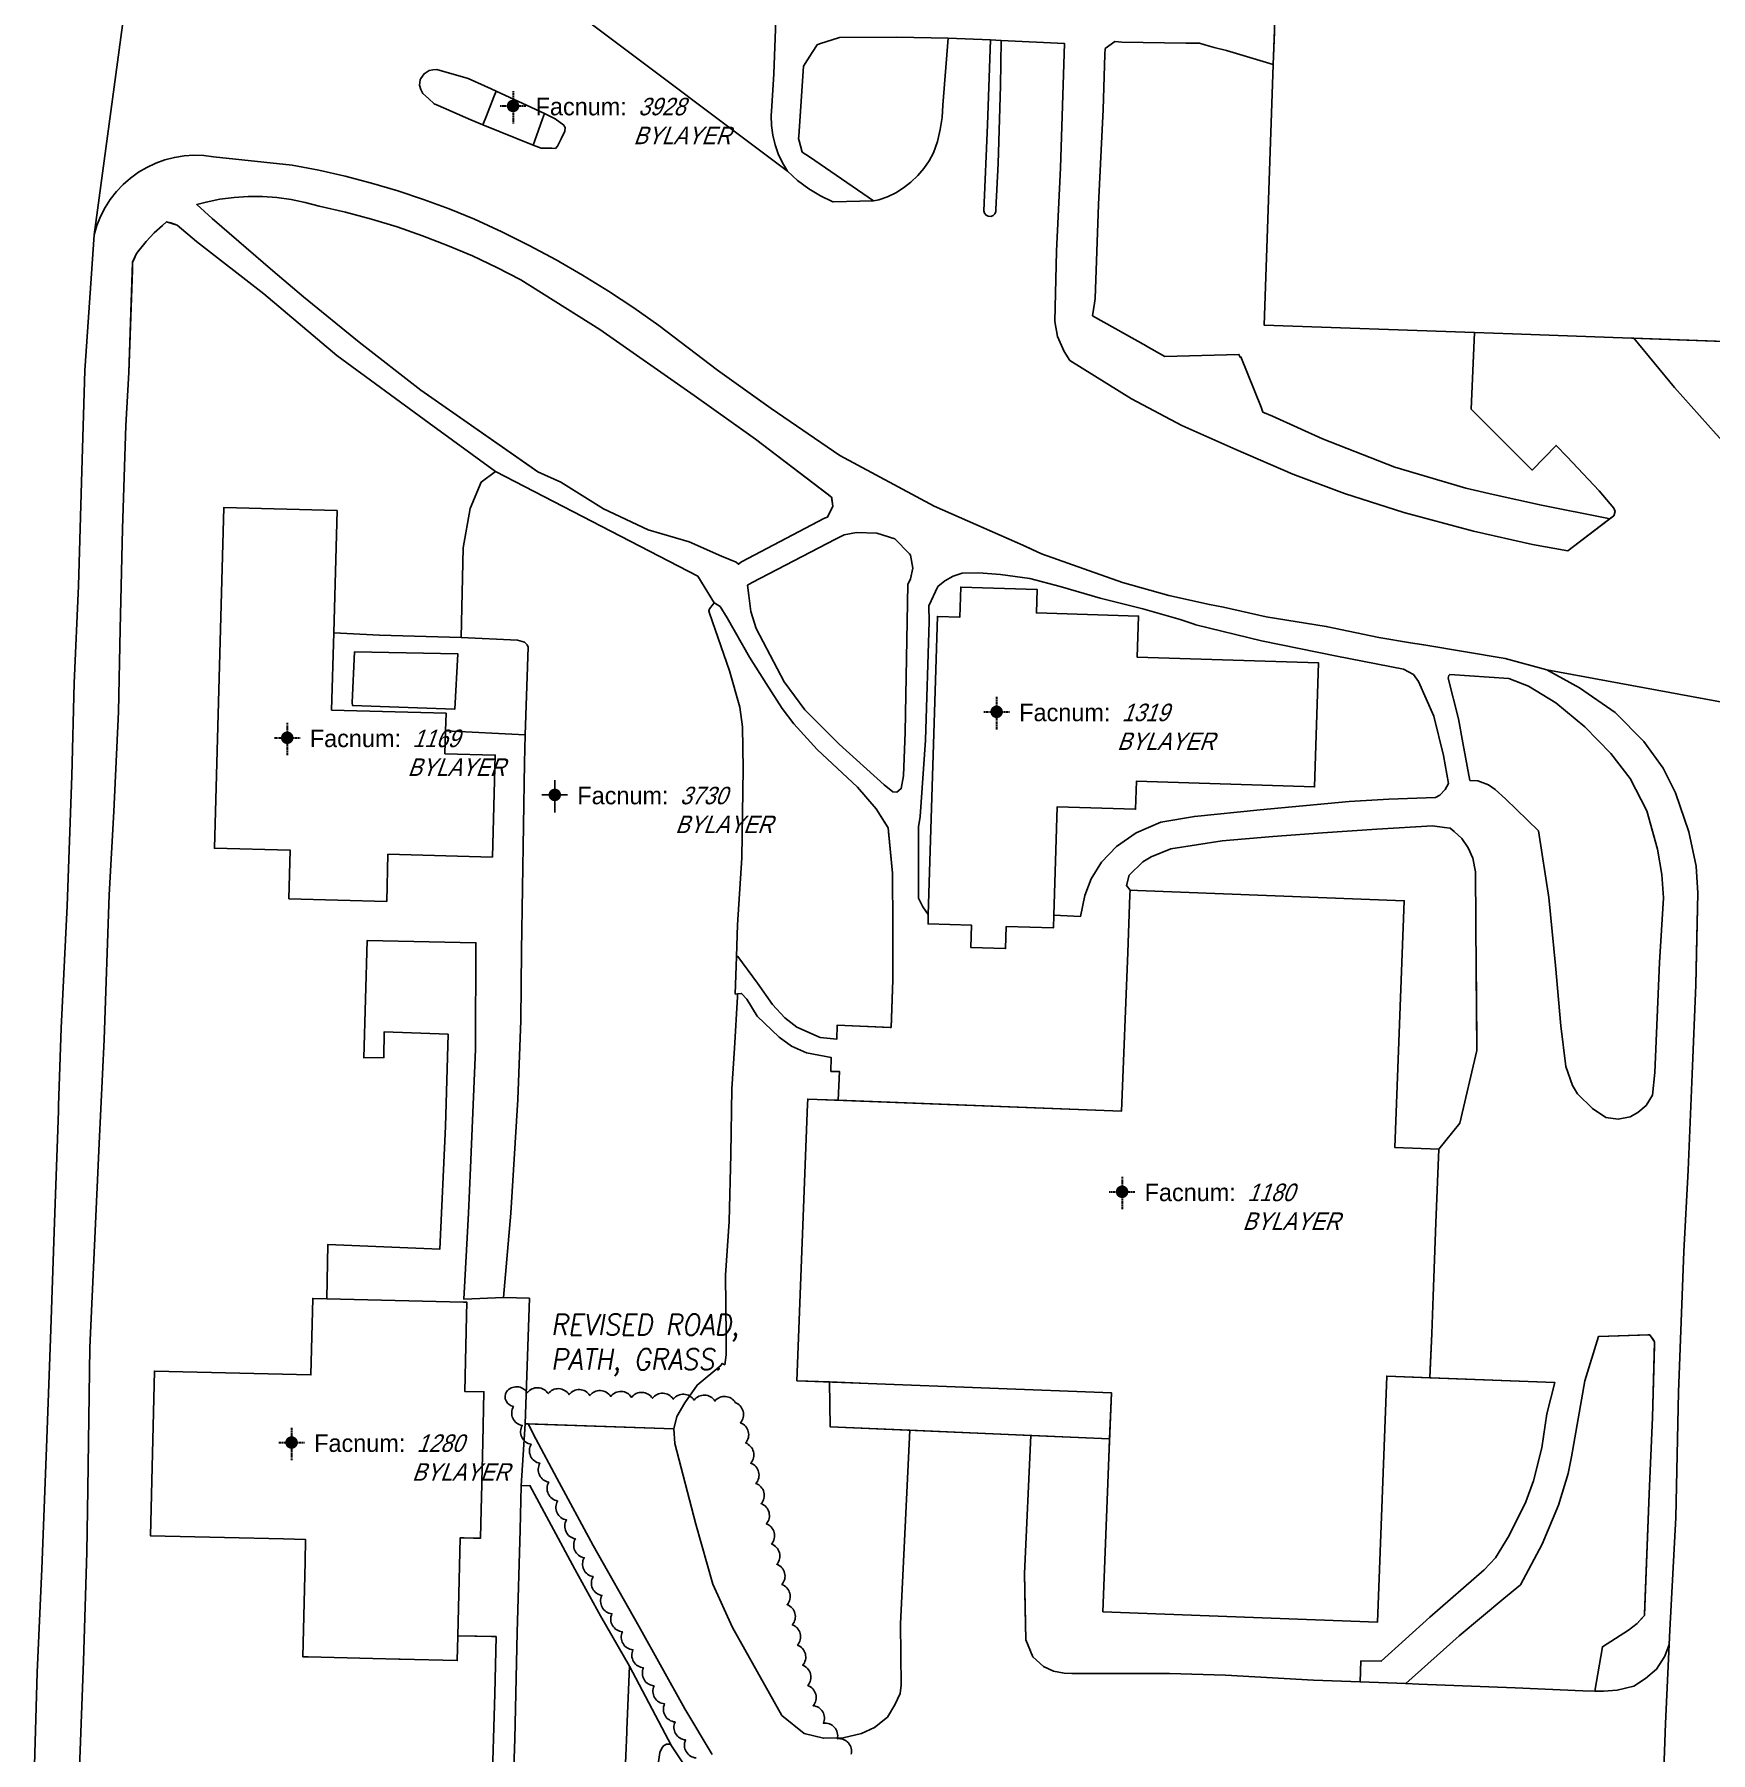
# Model space of a CAD drawing. Header units: inches. Extents: x 1273557 to 1282364, y 239587 to 246310.
# Drawn here: x 1276002.9 to 1276404.6, y 242140.9 to 242552.6 of the extents above; entities that cross this region are included whole.
import ezdxf
from ezdxf.enums import TextEntityAlignment as Align

# ---------------------------------------------------------------- set-up
doc = ezdxf.new("R2010")
doc.units = ezdxf.units.IN
doc.header["$MEASUREMENT"] = 0
doc.linetypes.add('DASHED2', pattern=[0.375, 0.25, -0.125])
doc.layers.add('BLDG-DATA', color=159, linetype='DASHED2', lineweight=30)
for name, color, linetype in [('BLDG-UW', 231, 'Continuous'), ('GRASS', 3, 'Continuous'), ('PATH', 253, 'Continuous'), ('PATH-ISLAND', 252, 'Continuous'), ('PRKG-DATA', 255, 'Continuous'), ('PRKG-UW', 6, 'Continuous'), ('REV-2013', 1, 'Continuous'), ('STREET-NONUW', 4, 'Continuous'), ('STREET-UW', 50, 'Continuous'), ('STREET-UW-ISLAND', 20, 'Continuous')]:
    doc.layers.add(name, color=color, linetype=linetype)
doc.styles.add('Revisions', font='simplex.shx', dxfattribs={"width": 0.9, "oblique": 10, "height": 25})
doc.styles.add('SS_LITE', font='FRABK.TTF', dxfattribs={"height": 16})

# ---------------------------------------------------------------- blocks, each defined once
blk = doc.blocks.new('*U1')
for p, q in [((-3.08, 0), (3.08, 0)), ((0, 3.55), (0, -4.2))]:
    blk.add_line(p, q)
at = {"const_width": 1.5}
blk.add_lwpolyline([(-0.75, 0, 1), (0.75, 0, 1)], format="xyb", close=True, dxfattribs=at)
at = {"layer": 'BLDG-DATA', "color": 1, "style": 'SS_LITE'}
blk.add_text('Facnum:', height=4.2, dxfattribs=at).set_placement((27.26, -2.25), align=Align.RIGHT)
at = {"layer": 'BLDG-DATA', "color": 7, "style": 'SS_LITE', "oblique": 20, "width": 0.9, "flags": 8}
for tag, p in [('FACNUM', (29.98, -2.25)), ('OBJECT', (28.84, -9.16))]:
    blk.add_attdef(tag, p, '', height=4.2, dxfattribs=at)
blk = doc.blocks.new('*U8')
for p, q in [((-3.08, 0), (3.08, 0)), ((0, 3.55), (0, -4.2))]:
    blk.add_line(p, q)
at = {"const_width": 1.5}
blk.add_lwpolyline([(-0.75, 0, 1), (0.75, 0, 1)], format="xyb", close=True, dxfattribs=at)
at = {"layer": 'PRKG-DATA', "color": 1, "style": 'SS_LITE'}
blk.add_text('Facnum:', height=4.2, dxfattribs=at).set_placement((27.26, -2.25), align=Align.RIGHT)
at = {"layer": 'PRKG-DATA', "color": 7, "style": 'SS_LITE', "oblique": 20, "width": 0.9, "flags": 8}
for tag, p in [('FACNUM', (29.98, -2.25)), ('OBJECT', (28.84, -9.16))]:
    blk.add_attdef(tag, p, '', height=4.2, dxfattribs=at)

msp = doc.modelspace()

# ---------------------------------------------------------------- linework, layer by layer
at = {"layer": 'BLDG-UW'}
msp.add_lwpolyline([(1276448.49, 242763.73), (1276366.71, 242766.64), (1276337.54, 242767.68), (1276317.47, 242768.4), (1276316.41, 242738.38), (1276276.76, 242739.8), (1276275.41, 242702.04), (1276272.55, 242621.65), (1276272.48, 242619.76), (1276302.38, 242618.7), (1276300.06, 242553.65), (1276299.77, 242545.39), (1276299.76, 242545.33), (1276297.54, 242482.94), (1276347.98, 242481.15), (1276357.1, 242480.83), (1276385.61, 242479.81), (1276458.53, 242477.21)], dxfattribs=at)
for points in [[(1276110.31, 242530.92), (1276111.17, 242533.1), (1276112.97, 242537.67), (1276113.5, 242539.01), (1276125.14, 242533.66), (1276124.66, 242532.33), (1276123.21, 242528.31), (1276122.4, 242526.07)], [(1276074.07, 242390.69), (1276074.58, 242409.19), (1276075.38, 242438.49), (1276048.23, 242439.23), (1276046.01, 242357.58), (1276064.17, 242357.09), (1276063.85, 242345.48), (1276087.29, 242344.85), (1276087.6, 242356.16), (1276112.63, 242355.48), (1276113.3, 242379.9), (1276101.26, 242380.22), (1276101.41, 242385.7), (1276101.53, 242389.95)], [(1276217.09, 242341.71), (1276217.02, 242339.46), (1276227.44, 242339.14), (1276227.27, 242333.82), (1276235.59, 242333.56), (1276235.75, 242338.85), (1276247.05, 242338.51), (1276247.15, 242341.53), (1276247.95, 242367.5), (1276266.77, 242366.92), (1276266.97, 242373.65), (1276266.97, 242373.65), (1276309.64, 242372.28), (1276310.56, 242402.04), (1276267.17, 242403.37), (1276267.47, 242413.22), (1276243, 242413.97), (1276243.17, 242419.61), (1276224.87, 242420.16), (1276224.64, 242412.95), (1276219.28, 242413.12)], [(1276263.42, 242294.62), (1276190.43, 242297.41), (1276188.2, 242297.5), (1276188.15, 242296.28), (1276185.61, 242230), (1276202.66, 242229.35), (1276260.97, 242227.11), (1276260.37, 242211.59), (1276258.95, 242174.64), (1276324.72, 242172.13), (1276326.97, 242231.1), (1276337.31, 242230.7), (1276337.39, 242232.8), (1276337.72, 242241.28), (1276338.06, 242250.23), (1276338.74, 242267.87), (1276339.41, 242285.48), (1276339.41, 242285.48), (1276328.89, 242285.88), (1276331.15, 242345.02), (1276267.18, 242347.47), (1276265.44, 242347.54), (1276265.39, 242346.4), (1276264.87, 242332.61)], [(1276069.12, 242231.4), (1276031.64, 242232.33), (1276030.67, 242192.86), (1276048.38, 242192.43), (1276062.57, 242192.08), (1276067.86, 242191.95), (1276067.73, 242186.62), (1276067.17, 242163.86), (1276068.5, 242163.83), (1276090.17, 242163.29), (1276090.48, 242163.29), (1276104.18, 242162.95), (1276104.32, 242168.83), (1276104.91, 242192.39), (1276105.82, 242192.37), (1276108.12, 242192.31), (1276109.74, 242192.27), (1276109.91, 242199.18), (1276110.05, 242205.15), (1276110.07, 242205.74), (1276110.3, 242215.18), (1276110.59, 242227.34), (1276106.01, 242227.45), (1276106.45, 242245.54), (1276106.53, 242248.81), (1276105.72, 242248.83), (1276072.98, 242249.63), (1276069.57, 242249.71)]]:
    msp.add_lwpolyline(points, close=True, dxfattribs=at)
at = {"layer": 'GRASS'}
for points in [[(1276187.19, 242545.02), (1276186.16, 242529.39), (1276186.02, 242528.23), (1276185.95, 242527.63), (1276186.11, 242527.06), (1276186.11, 242527.06), (1276186.43, 242525.93), (1276186.86, 242524.41), (1276188.6, 242523.22), (1276203.94, 242512.7), (1276204.4, 242512.8), (1276205.21, 242512.98), (1276207.29, 242513.64), (1276209.27, 242514.65), (1276211.16, 242515.84), (1276212.92, 242517.22), (1276214.54, 242518.76), (1276216, 242520.46), (1276217.28, 242522.28), (1276218.37, 242524.2), (1276219.27, 242526.95), (1276219.95, 242529.79), (1276220.39, 242532.67), (1276220.59, 242535.6), (1276221.81, 242551.67), (1276209.51, 242551.96), (1276195.77, 242551.83), (1276191.03, 242550.3), (1276190.42, 242550.1), (1276189.22, 242548.22), (1276189.22, 242548.22), (1276188.12, 242546.49), (1276187.19, 242545.02)], [(1276234.51, 242551.16), (1276232, 242551.28), (1276231.29, 242530.93), (1276230.39, 242510.3), (1276230.56, 242509.74), (1276230.94, 242509.29), (1276231.47, 242509.03), (1276232.05, 242509), (1276232.6, 242509.2), (1276233.03, 242509.61), (1276233.26, 242510.14), (1276233.26, 242510.73), (1276233.81, 242521.63), (1276234.36, 242540.29)], [(1276259.13, 242483.65), (1276259.13, 242483.65), (1276256.42, 242485.18), (1276256.91, 242488.23), (1276257.08, 242489.28), (1276257.9, 242511.84), (1276259, 242534.57), (1276259.42, 242547.79), (1276259.47, 242549.21), (1276261.79, 242550.93), (1276262.66, 242550.83), (1276263.47, 242550.74), (1276278.8, 242550.51), (1276278.8, 242550.51), (1276282.08, 242550.46), (1276283.39, 242550.1), (1276285.61, 242549.49), (1276288.54, 242548.75), (1276299.77, 242545.39), (1276299.76, 242545.33), (1276297.54, 242482.94), (1276347.98, 242481.15), (1276347.2, 242462.78), (1276361.8, 242448.21), (1276367.54, 242454.1), (1276370.2, 242451.41), (1276377.86, 242443.25), (1276381.36, 242439.11), (1276381.73, 242438.29), (1276381.36, 242437.24), (1276380.43, 242436.54), (1276379.67, 242436.69), (1276364.04, 242439.78), (1276352.48, 242442.35), (1276345.91, 242443.9), (1276328.86, 242448.93), (1276311.53, 242455.7), (1276299.55, 242461.09), (1276297.27, 242462.11), (1276296.82, 242463.25), (1276296.82, 242463.25), (1276292, 242475.33), (1276291.79, 242475.25), (1276291.54, 242475.9), (1276273.78, 242475.42), (1276269.38, 242477.89), (1276269.26, 242477.96), (1276259.13, 242483.65), (1276259.13, 242483.65), (1276259.13, 242483.65)], [(1276112.97, 242537.67), (1276113.5, 242539.01), (1276112.34, 242539.54), (1276106.8, 242542.06), (1276099.29, 242544.22), (1276098.36, 242544.07), (1276097.43, 242543.91), (1276096.23, 242543.16), (1276095.46, 242542.06), (1276095.29, 242541.68), (1276095.14, 242540.45), (1276095.44, 242539.37), (1276095.98, 242538.43), (1276097.32, 242537.2), (1276098.66, 242535.97), (1276099.61, 242535.54), (1276107.49, 242532.14), (1276110.31, 242530.92), (1276111.17, 242533.1)], [(1276123.21, 242528.31), (1276122.4, 242526.07), (1276124.27, 242525.36), (1276125.06, 242525.34), (1276126.89, 242525.3), (1276127.71, 242525.28), (1276128.2, 242525.78), (1276129.08, 242527.61), (1276129.97, 242529.43), (1276130.06, 242530.27), (1276129.88, 242530.56), (1276129.7, 242530.84), (1276127.66, 242532.34), (1276125.14, 242533.66), (1276124.66, 242532.33)], [(1276193.94, 242441.49), (1276194.21, 242439.56), (1276192.9, 242436.93), (1276192.23, 242436.64), (1276172.32, 242426.25), (1276171.58, 242425.64), (1276171, 242426.13), (1276167.52, 242427.56), (1276159.75, 242430.98), (1276149.92, 242433.85), (1276139.22, 242438.91), (1276129.06, 242445.31), (1276123.49, 242447.81), (1276095.45, 242467.31), (1276080.66, 242478.81), (1276067.31, 242489.7), (1276060.04, 242495.95), (1276045.49, 242508.45), (1276041.75, 242511.8), (1276043.99, 242512.41), (1276047.32, 242513.09), (1276050.71, 242513.54), (1276054.12, 242513.76), (1276057.55, 242513.75), (1276060.98, 242513.5), (1276064.39, 242513.03), (1276067.77, 242512.33), (1276071.1, 242511.41), (1276077.38, 242509.98), (1276083.61, 242508.33), (1276089.77, 242506.46), (1276095.87, 242504.36), (1276101.89, 242502.04), (1276107.83, 242499.5), (1276113.67, 242496.76), (1276119.41, 242493.8), (1276138.37, 242481.92), (1276160.95, 242466.06), (1276175.64, 242455.61), (1276193.07, 242442.32), (1276193.91, 242441.68), (1276193.94, 242441.49)], [(1276453.73, 242461.95), (1276455.32, 242464.04), (1276458.49, 242468.2), (1276458.53, 242477.21), (1276386.17, 242479.79), (1276395.95, 242468), (1276405.9, 242456.79), (1276421.33, 242440.08), (1276421.13, 242439.9), (1276426.45, 242434.25), (1276437.51, 242444.53), (1276444.82, 242452.19), (1276452.14, 242459.86)], [(1276212.2, 242420.82), (1276212.83, 242422.16), (1276213.39, 242424.7), (1276212.83, 242427.82), (1276212.58, 242428.13), (1276209.04, 242431.74), (1276204.77, 242433.1), (1276199.88, 242433.25), (1276196.89, 242432.66), (1276194.82, 242431.68), (1276174.91, 242421.29), (1276173.77, 242420.65), (1276174.04, 242418.13), (1276174.59, 242414.34), (1276175.84, 242410.26), (1276182.58, 242397.47), (1276187.47, 242390.77), (1276195.73, 242382.55), (1276206.5, 242372.76), (1276208.6, 242371.14), (1276209.55, 242371.06), (1276210.62, 242371.87), (1276211.17, 242374.9), (1276211.52, 242385.39)], [(1276338.21, 242389.27), (1276334.58, 242397.51), (1276333.34, 242399.24), (1276330.95, 242400.46), (1276314.95, 242403.62), (1276296.96, 242407.29), (1276281.21, 242411.15), (1276280.59, 242411.33), (1276277.41, 242412.42), (1276268.46, 242414.98), (1276258.31, 242417.48), (1276248.71, 242420.34), (1276241.39, 242422.2), (1276234.42, 242423.2), (1276229.19, 242423.57), (1276225.22, 242423.48), (1276223.02, 242422.8), (1276221.05, 242421.68), (1276219.4, 242420.28), (1276217.19, 242415.64), (1276217.32, 242411.91), (1276216.42, 242383.46), (1276215.1, 242365.18), (1276214.75, 242362.68), (1276214.72, 242345.64), (1276215.76, 242343.51), (1276217.09, 242341.75), (1276219.28, 242413.12), (1276224.64, 242412.95), (1276224.87, 242420.16), (1276243.17, 242419.61), (1276243, 242413.97), (1276267.47, 242413.22), (1276267.17, 242403.37), (1276310.56, 242402.04), (1276309.64, 242372.28), (1276266.97, 242373.65), (1276266.77, 242366.92), (1276247.95, 242367.5), (1276247.15, 242341.55), (1276253.58, 242341.24), (1276254.61, 242346.27), (1276256.1, 242350.27), (1276258.6, 242354.23), (1276262.18, 242358.01), (1276266.87, 242361.26), (1276272.8, 242363.84), (1276280.84, 242365.21), (1276296.6, 242366.82), (1276317.91, 242368.8), (1276327.43, 242369.34), (1276338.66, 242369.74), (1276339.67, 242370.33), (1276340.97, 242371.66), (1276341.75, 242373.11), (1276340.57, 242379.84)], [(1276208.25, 242316.8), (1276208.61, 242326.09), (1276208.55, 242338.84), (1276208.49, 242351.59), (1276207.57, 242361.5), (1276207.48, 242362.47), (1276206.76, 242363.61), (1276204.6, 242367.04), (1276200.12, 242372.22), (1276190.47, 242381.21), (1276184.84, 242387.38), (1276182.03, 242391.05), (1276178.22, 242397.03), (1276174.25, 242403.39), (1276168.91, 242412.82), (1276167.2, 242415.51), (1276165.92, 242416.31), (1276165.75, 242416.42), (1276165.49, 242416.07), (1276164.66, 242414.95), (1276164.46, 242414.49), (1276164.65, 242413.92), (1276169.46, 242400.1), (1276171.88, 242391.38), (1276172.53, 242386.66), (1276172.7, 242376.65), (1276172.37, 242355.27), (1276171.35, 242339.22), (1276171.11, 242331.67), (1276171.47, 242331.66), (1276176.12, 242325.23), (1276179.72, 242320.17), (1276182.7, 242316.98), (1276185.58, 242314.69), (1276191.15, 242312.24), (1276195.16, 242311.81), (1276195.23, 242315.19), (1276207.94, 242314.67), (1276208.17, 242314.66)], [(1276090.19, 242391.42), (1276103.63, 242390.92), (1276104.32, 242404.18), (1276079.61, 242404.68), (1276079.04, 242392.49), (1276079.06, 242391.81)], [(1276393.28, 242345.74), (1276392.86, 242351.33), (1276391.81, 242357.34), (1276389.27, 242366.56), (1276385.27, 242374.26), (1276380.65, 242380.3), (1276374.46, 242386.7), (1276367.49, 242392.42), (1276360.95, 242396.42), (1276356.2, 242398.26), (1276342.09, 242399.25), (1276341.84, 242398.97), (1276341.71, 242398.37), (1276344.11, 242388.59), (1276345.17, 242382.87), (1276346.89, 242373.86), (1276348.79, 242373.72), (1276351.33, 242372.8), (1276352.91, 242371.67), (1276355.39, 242369.43), (1276363.29, 242361.77), (1276365.76, 242345.79), (1276367.36, 242329.46), (1276368.65, 242315.07), (1276369.87, 242305.33), (1276371.5, 242300.7), (1276372.63, 242298.75), (1276376.27, 242295.23), (1276379.49, 242293.08), (1276382.41, 242292.65), (1276385.32, 242293.26), (1276387.14, 242294.3), (1276389.12, 242295.98), (1276390.67, 242298.39), (1276391.16, 242303.86), (1276392.34, 242330.21)], [(1276348.24, 242351.96), (1276347.56, 242355.22), (1276346.48, 242357.72), (1276344.96, 242359.9), (1276343.07, 242361.58), (1276342.19, 242362.36), (1276340.76, 242362.56), (1276337.95, 242362.95), (1276324.6, 242362.14), (1276311.55, 242361.26), (1276299.69, 242360.42), (1276287.47, 242359.4), (1276275.19, 242357.43), (1276270.48, 242355.53), (1276268.5, 242354.35), (1276265.21, 242351.12), (1276264.61, 242348.63), (1276265.44, 242347.54), (1276267.18, 242347.47), (1276331.15, 242345.02), (1276328.89, 242285.88), (1276339.41, 242285.48), (1276344.46, 242291.73), (1276348.51, 242309.15), (1276348.41, 242328.1)], [(1276212.65, 242218.15), (1276193.55, 242218.98), (1276193.37, 242229.71), (1276185.61, 242230), (1276188.15, 242296.28), (1276188.2, 242297.5), (1276190.43, 242297.41), (1276195.51, 242297.22), (1276195.77, 242304.11), (1276193.73, 242304.11), (1276193.81, 242307.43), (1276187.9, 242308.56), (1276184.31, 242310.2), (1276181.31, 242312.31), (1276176.06, 242317.36), (1276173.63, 242321.46), (1276172.33, 242322.82), (1276171.39, 242322.72), (1276171.35, 242321.95), (1276170.66, 242309.68), (1276170.04, 242299.95), (1276169.8, 242284.3), (1276169.33, 242268.16), (1276168.48, 242255.29), (1276168.65, 242240.67), (1276168.63, 242236.21), (1276168.31, 242233.83), (1276167.65, 242234.14), (1276167.37, 242233.65), (1276161.69, 242228.94), (1276158.74, 242224.69), (1276156.83, 242221.4), (1276156.12, 242218.5), (1276156.36, 242214.97), (1276161.4, 242195.61), (1276165.44, 242181.22), (1276170.14, 242170.91), (1276181.95, 242149.8), (1276187.3, 242145.48), (1276191.96, 242144.33), (1276196.72, 242144.47), (1276201.08, 242145.44), (1276204.19, 242146.9), (1276207.28, 242149.35), (1276209.08, 242152.33), (1276210.31, 242155.06), (1276210.55, 242157.02), (1276210.45, 242171.74)], [(1276391.11, 242238.42), (1276391.13, 242239.31), (1276390.77, 242239.85), (1276390.18, 242240.73), (1276389.99, 242241.01), (1276389.54, 242240.99), (1276377.67, 242240.56), (1276374.42, 242229.94), (1276371.21, 242211.8), (1276370.42, 242207.76), (1276368.12, 242200.15), (1276364.2, 242190.86), (1276358.98, 242181.08), (1276355.02, 242177.85), (1276344.32, 242168.91), (1276331.52, 242157.45), (1276334.65, 242157.33), (1276357.76, 242156.44), (1276373.98, 242155.69), (1276376.83, 242155.63), (1276378.63, 242166.26), (1276384.85, 242170.24), (1276386.97, 242171.82), (1276388.19, 242173.18), (1276388.73, 242173.78), (1276388.74, 242174.16), (1276388.74, 242174.16), (1276389.84, 242202.86), (1276390.64, 242221.16), (1276391.11, 242238.42)], [(1276258.95, 242174.64), (1276260.37, 242211.59), (1276260.54, 242216.05), (1276241.64, 242216.88), (1276240.12, 242183.77), (1276240.31, 242175.29), (1276240.31, 242175.29), (1276240.48, 242167.89), (1276242.15, 242163.88), (1276244.73, 242161.5), (1276247.08, 242160.44), (1276249.67, 242159.96), (1276251.49, 242159.82), (1276274.9, 242159.86), (1276288.33, 242159.44), (1276309.36, 242158.27), (1276320.58, 242157.85), (1276320.77, 242162.88), (1276325.63, 242162.8), (1276337.29, 242173.35), (1276350.33, 242184.7), (1276353.01, 242187.58), (1276356.3, 242192.91), (1276360.27, 242201.01), (1276362.09, 242206.02), (1276364.12, 242213.89), (1276365.34, 242222.05), (1276367.27, 242229.54), (1276326.97, 242231.1), (1276324.72, 242172.13)], [(1276144.8, 242145.8), (1276144.82, 242146.44), (1276145.44, 242161.63), (1276138.55, 242173.63), (1276132.37, 242184.84), (1276121.61, 242204.87), (1276119.54, 242204.8), (1276119.29, 242194.28), (1276118.55, 242169.65), (1276117.99, 242144.21), (1276117.45, 242127.48), (1276128.78, 242127.39), (1276141.01, 242126.88), (1276141.01, 242128.95), (1276144.09, 242129.03)], [(1276166.02, 242129.84), (1276162.66, 242133.09), (1276159.07, 242137.28), (1276155.55, 242142.54), (1276155.12, 242142.91), (1276154.35, 242142.95), (1276153.65, 242142.52), (1276153.25, 242141.96), (1276152.78, 242140.91), (1276152.44, 242138.71), (1276151.85, 242128.75), (1276155.21, 242128.6), (1276155.07, 242126.52), (1276168.78, 242126), (1276169.06, 242126.7), (1276168.91, 242127.53), (1276168.37, 242127.99)]]:
    msp.add_lwpolyline(points, close=True, dxfattribs=at)
msp.add_lwpolyline([(1276013.68, 242137.2), (1276014.66, 242162.78), (1276015.4, 242188.96), (1276015.68, 242204.04), (1276016.16, 242237.95), (1276018.37, 242286.82), (1276019.56, 242311.79), (1276020.79, 242346.4), (1276021.86, 242366.41), (1276023.01, 242390.3), (1276023.39, 242410.06), (1276023.96, 242434.13), (1276024.8, 242458.89), (1276025.5, 242471.55), (1276026.33, 242496.09), (1276026.37, 242497.36), (1276026.39, 242498), (1276026.65, 242498.59), (1276027.15, 242499.74), (1276027.31, 242500.11), (1276027.86, 242500.79), (1276029.63, 242502.98), (1276031.56, 242505.03), (1276033.54, 242506.81), (1276033.54, 242506.81), (1276034.55, 242507.72), (1276035.52, 242507.41), (1276037.08, 242506.92), (1276041.71, 242502.98), (1276057.83, 242490.45), (1276075.35, 242475.63), (1276097.46, 242459.46), (1276113.37, 242447.83), (1276109.94, 242445.32), (1276107.31, 242438.98), (1276105.62, 242429.57), (1276105.13, 242408.1), (1276085.55, 242408.68), (1276074.58, 242409.19), (1276075.38, 242438.49), (1276048.23, 242439.23), (1276046.01, 242357.58), (1276064.17, 242357.09), (1276063.85, 242345.48), (1276087.29, 242344.85), (1276087.6, 242356.16), (1276112.63, 242355.48), (1276113.3, 242379.9), (1276101.26, 242380.22), (1276101.41, 242385.71), (1276120.51, 242384.79), (1276120.29, 242378.06), (1276119.58, 242333.04), (1276119.47, 242316.34), (1276118.72, 242297.37), (1276117.01, 242270.13), (1276115.25, 242249.93), (1276105.76, 242249.58), (1276106.44, 242261.27), (1276106.9, 242270.18), (1276107.41, 242281.04), (1276108.55, 242309.39), (1276108.68, 242334.96), (1276082.61, 242335.49), (1276081.77, 242307.4), (1276086.62, 242307.44), (1276086.7, 242313.62), (1276101.99, 242313.01), (1276101.38, 242290.93), (1276100.06, 242261.54), (1276073.17, 242262.64), (1276072.98, 242249.63), (1276069.57, 242249.71), (1276069.12, 242231.4), (1276031.64, 242232.33), (1276030.67, 242192.86), (1276048.38, 242192.43), (1276062.57, 242192.08), (1276067.86, 242191.95), (1276067.73, 242186.62), (1276067.17, 242163.86), (1276068.5, 242163.83), (1276090.17, 242163.29), (1276090.48, 242163.29), (1276104.18, 242162.95), (1276104.32, 242168.83), (1276104.33, 242168.84), (1276112.42, 242168.72), (1276113.5, 242168.7), (1276113.2, 242154.97), (1276112.45, 242130.85)], dxfattribs=at)
at = {"layer": 'PATH'}
for points in [[(1276181.12, 242571.1), (1276180.1, 242543.15), (1276179.62, 242535.4), (1276179.45, 242533.07), (1276179.52, 242530.74), (1276179.82, 242528.42), (1276180.36, 242526.14), (1276181.13, 242523.94), (1276182.11, 242521.82), (1276183.31, 242519.81), (1276185.77, 242517.6), (1276188.42, 242515.62), (1276191.25, 242513.9), (1276194.22, 242512.46), (1276194.22, 242512.46), (1276203.94, 242512.7), (1276203.94, 242512.7), (1276188.6, 242523.22), (1276186.86, 242524.41), (1276186.43, 242525.93), (1276186.11, 242527.06), (1276186.11, 242527.06), (1276185.95, 242527.63), (1276186.02, 242528.23), (1276186.16, 242529.39), (1276187.19, 242545.02), (1276187.19, 242545.02), (1276188.12, 242546.49), (1276189.22, 242548.22), (1276189.22, 242548.22), (1276190.42, 242550.1), (1276191.03, 242550.3), (1276195.77, 242551.83), (1276209.51, 242551.96), (1276221.81, 242551.67), (1276232, 242551.28), (1276234.51, 242551.16), (1276249.69, 242550.43), (1276248.73, 242520.59), (1276247.78, 242500.63), (1276247.43, 242483.84), (1276248.07, 242480.23), (1276249.67, 242476.59), (1276251, 242474.47), (1276265.79, 242465.27), (1276277.88, 242458.89), (1276290.82, 242453.14), (1276304.42, 242447.19), (1276316.83, 242442.62), (1276331.07, 242438.07), (1276347.71, 242433.54), (1276361.9, 242430.36), (1276370.32, 242428.89), (1276380.43, 242436.54), (1276379.67, 242436.69), (1276364.04, 242439.78), (1276352.48, 242442.35), (1276345.91, 242443.9), (1276328.86, 242448.93), (1276311.53, 242455.7), (1276299.55, 242461.09), (1276297.27, 242462.11), (1276296.82, 242463.25), (1276296.82, 242463.25), (1276292, 242475.33), (1276291.79, 242475.25), (1276291.54, 242475.9), (1276273.78, 242475.42), (1276269.38, 242477.89), (1276269.26, 242477.96), (1276259.13, 242483.65), (1276259.13, 242483.65), (1276259.13, 242483.65), (1276259.13, 242483.65), (1276259.13, 242483.65), (1276256.42, 242485.18), (1276256.91, 242488.23), (1276257.08, 242489.28), (1276257.9, 242511.84), (1276259, 242534.57), (1276259.42, 242547.79), (1276259.47, 242549.21), (1276261.79, 242550.93), (1276262.66, 242550.83), (1276263.47, 242550.74), (1276278.8, 242550.51), (1276278.8, 242550.51), (1276282.08, 242550.46), (1276283.39, 242550.1), (1276285.61, 242549.49), (1276288.54, 242548.75), (1276299.77, 242545.39), (1276300.04, 242553.24)], [(1276013.68, 242137.2), (1276014.66, 242162.78), (1276015.4, 242188.96), (1276015.68, 242204.04), (1276016.16, 242237.95), (1276018.37, 242286.82), (1276019.56, 242311.79), (1276020.79, 242346.4), (1276021.86, 242366.41), (1276023.01, 242390.3), (1276023.39, 242410.06), (1276023.96, 242434.13), (1276024.8, 242458.89), (1276025.5, 242471.55), (1276026.39, 242498), (1276027.31, 242500.11), (1276029.63, 242502.98), (1276031.56, 242505.03), (1276034.55, 242507.72), (1276037.08, 242506.92), (1276041.71, 242502.98), (1276057.83, 242490.45), (1276075.35, 242475.63), (1276097.46, 242459.46), (1276113.37, 242447.83), (1276161.89, 242422.77), (1276165.75, 242416.42), (1276165.92, 242416.31), (1276167.2, 242415.51), (1276168.91, 242412.82), (1276174.25, 242403.39), (1276178.22, 242397.03), (1276182.03, 242391.05), (1276184.84, 242387.38), (1276190.47, 242381.21), (1276200.12, 242372.22), (1276204.6, 242367.04), (1276207.48, 242362.47), (1276208.49, 242351.59), (1276208.55, 242338.84), (1276208.61, 242326.09), (1276208.17, 242314.66), (1276195.23, 242315.19), (1276195.16, 242311.81), (1276191.15, 242312.24), (1276185.58, 242314.69), (1276182.7, 242316.98), (1276179.72, 242320.17), (1276176.12, 242325.23), (1276171.47, 242331.66), (1276171.11, 242331.67), (1276170.82, 242322.66), (1276171.39, 242322.72), (1276172.33, 242322.82), (1276173.63, 242321.46), (1276176.06, 242317.36), (1276181.31, 242312.31), (1276184.31, 242310.2), (1276187.9, 242308.56), (1276193.81, 242307.43), (1276193.73, 242304.11), (1276195.77, 242304.11), (1276195.51, 242297.22), (1276263.42, 242294.62), (1276264.87, 242332.61), (1276265.39, 242346.4), (1276265.44, 242347.54), (1276264.61, 242348.63), (1276265.21, 242351.12), (1276268.5, 242354.35), (1276270.48, 242355.53), (1276275.19, 242357.43), (1276287.47, 242359.4), (1276299.69, 242360.42), (1276311.55, 242361.26), (1276324.6, 242362.14), (1276337.95, 242362.95), (1276340.76, 242362.56), (1276342.19, 242362.36), (1276343.07, 242361.58), (1276344.96, 242359.9), (1276346.48, 242357.72), (1276347.56, 242355.22), (1276348.24, 242351.96), (1276348.41, 242328.1), (1276348.44, 242323.2), (1276348.51, 242309.15), (1276344.46, 242291.73), (1276339.41, 242285.48), (1276338.74, 242267.87), (1276338.06, 242250.23), (1276337.72, 242241.28), (1276337.31, 242230.7), (1276367.27, 242229.54), (1276365.34, 242222.05), (1276364.12, 242213.89), (1276362.09, 242206.02), (1276360.27, 242201.01), (1276356.3, 242192.91), (1276353.01, 242187.58), (1276350.33, 242184.7), (1276337.29, 242173.35), (1276325.63, 242162.8), (1276320.77, 242162.88), (1276320.58, 242157.85), (1276331.52, 242157.45), (1276344.32, 242168.91), (1276355.02, 242177.85), (1276358.98, 242181.08), (1276364.2, 242190.86), (1276368.12, 242200.15), (1276370.42, 242207.76), (1276371.21, 242211.8), (1276374.42, 242229.94), (1276377.67, 242240.56), (1276389.99, 242241.01), (1276391.13, 242239.31), (1276390.64, 242221.16), (1276389.84, 242202.86), (1276388.73, 242173.78), (1276386.97, 242171.82), (1276384.85, 242170.24), (1276378.63, 242166.26), (1276376.83, 242155.63), (1276378.86, 242155.59), (1276382.21, 242155.86), (1276386.16, 242156.82), (1276388.97, 242158.63), (1276391.59, 242160.86), (1276393.6, 242164.04), (1276394.65, 242166.76), (1276394.82, 242170.24), (1276396.26, 242197.19), (1276396.91, 242227.27), (1276398.17, 242260.93), (1276399.18, 242280.42), (1276400.13, 242303.49), (1276401.01, 242324.89), (1276401.25, 242336.32), (1276401.47, 242346.79), (1276401.07, 242353.26), (1276399.38, 242361.5), (1276396.12, 242370.89), (1276393.18, 242376.81), (1276388.53, 242383.13), (1276381.67, 242390.09), (1276373.18, 242396.06), (1276365.32, 242400.36), (1276355.37, 242403.03), (1276335.81, 242406.3), (1276332.61, 242406.84), (1276325.08, 242408.11), (1276312.45, 242410.74), (1276298.03, 242413.07), (1276287.8, 242415.35), (1276284.47, 242415.96), (1276274.76, 242418.13), (1276263.66, 242421.28), (1276254.34, 242424.54), (1276244.21, 242428.11), (1276240.43, 242429.87), (1276218.49, 242439.52), (1276195.86, 242451.67), (1276179.45, 242462.97), (1276178.09, 242463.94), (1276166.58, 242472.14), (1276152.5, 242482.87), (1276146.52, 242487.07), (1276140.43, 242491.08), (1276134.21, 242494.91), (1276127.89, 242498.56), (1276121.45, 242502), (1276114.92, 242505.26), (1276108.3, 242508.31), (1276102.24, 242510.78), (1276096.12, 242513.05), (1276089.92, 242515.11), (1276083.67, 242516.96), (1276077.36, 242518.6), (1276071.01, 242520.03), (1276064.63, 242521.25), (1276045.78, 242523.25), (1276043.45, 242523.54), (1276041.1, 242523.62), (1276038.75, 242523.47), (1276036.43, 242523.1), (1276034.15, 242522.52), (1276031.94, 242521.73), (1276029.81, 242520.74), (1276027.79, 242519.55), (1276025.88, 242518.17), (1276024.11, 242516.63), (1276022.5, 242514.92), (1276021.05, 242513.07), (1276019.78, 242511.09), (1276018.7, 242509), (1276017.82, 242506.82), (1276017.15, 242504.57), (1276014.93, 242472.08), (1276014.24, 242448.03), (1276013.42, 242420.43), (1276012.4, 242397.11), (1276011.87, 242374.95), (1276010.69, 242343.75), (1276009.31, 242314.45), (1276008.67, 242295.92), (1276008.62, 242294.59), (1276007.64, 242267.96), (1276006.75, 242240.03), (1276005.79, 242213.93), (1276004.66, 242184.91), (1276003.55, 242160.09), (1276002.85, 242137.91)], [(1276117.45, 242127.48), (1276117.99, 242144.21), (1276118.55, 242169.65), (1276119.29, 242194.28), (1276119.54, 242204.8), (1276120.51, 242219.66), (1276121.5, 242249.76), (1276115.25, 242249.91), (1276115.25, 242249.93), (1276105.76, 242249.58), (1276106.44, 242261.27), (1276106.9, 242270.18), (1276107.41, 242281.04), (1276108.55, 242309.39), (1276108.68, 242334.96), (1276082.61, 242335.49), (1276081.77, 242307.4), (1276086.62, 242307.44), (1276086.7, 242313.62), (1276101.99, 242313.01), (1276101.38, 242290.93), (1276100.06, 242261.54), (1276073.17, 242262.64), (1276072.98, 242249.63), (1276105.72, 242248.83), (1276106.53, 242248.81), (1276106.45, 242245.54), (1276106.01, 242227.45), (1276110.59, 242227.34), (1276110.3, 242215.18), (1276110.07, 242205.74), (1276110.05, 242205.15), (1276109.91, 242199.18), (1276109.74, 242192.27), (1276108.12, 242192.31), (1276104.91, 242192.39), (1276104.33, 242168.84), (1276113.5, 242168.7), (1276113.2, 242154.97), (1276112.45, 242130.85)], [(1276165.27, 242140.47), (1276158.74, 242151.4), (1276147.75, 242171.16), (1276136.75, 242190.54), (1276128.1, 242206.62), (1276123.02, 242216.05), (1276121.27, 242219.49), (1276121.25, 242219.64), (1276120.51, 242219.66), (1276120.51, 242219.66), (1276119.54, 242204.8), (1276121.61, 242204.87), (1276132.37, 242184.84), (1276138.55, 242173.63), (1276145.44, 242161.63), (1276155.55, 242142.54), (1276159.07, 242137.28)], [(1276152.44, 242138.71), (1276152.78, 242140.91), (1276153.25, 242141.96), (1276153.65, 242142.52), (1276154.35, 242142.95), (1276155.12, 242142.91), (1276155.55, 242142.54), (1276145.44, 242161.63), (1276144.82, 242146.44), (1276144.8, 242145.8), (1276144.09, 242129.03)]]:
    msp.add_lwpolyline(points, dxfattribs=at)
for points in [[(1276120.51, 242384.79), (1276121.18, 242405.78), (1276120.97, 242406.32), (1276120.29, 242406.94), (1276118.64, 242407.44), (1276105.13, 242408.1), (1276085.55, 242408.68), (1276074.58, 242409.19), (1276074.58, 242409.19), (1276074.07, 242390.69), (1276101.53, 242389.95), (1276101.41, 242385.71)], [(1276260.97, 242227.11), (1276202.66, 242229.35), (1276193.37, 242229.71), (1276193.55, 242218.98), (1276212.1, 242218.17), (1276260.54, 242216.05)]]:
    msp.add_lwpolyline(points, close=True, dxfattribs=at)
at = {"layer": 'PATH-ISLAND'}
for points in [[(1276171, 242426.13), (1276167.52, 242427.56), (1276159.75, 242430.98), (1276149.92, 242433.85), (1276139.22, 242438.91), (1276129.06, 242445.31), (1276123.49, 242447.81), (1276121.61, 242449.11), (1276095.45, 242467.31), (1276080.66, 242478.81), (1276067.31, 242489.7), (1276060.04, 242495.95), (1276045.49, 242508.45), (1276041.75, 242511.8), (1276043.99, 242512.41), (1276047.32, 242513.09), (1276050.71, 242513.54), (1276054.12, 242513.76), (1276057.55, 242513.75), (1276060.98, 242513.5), (1276064.39, 242513.03), (1276067.77, 242512.33), (1276071.1, 242511.41), (1276077.38, 242509.98), (1276083.61, 242508.33), (1276089.77, 242506.46), (1276095.87, 242504.36), (1276101.89, 242502.04), (1276107.83, 242499.5), (1276113.67, 242496.76), (1276119.41, 242493.8), (1276138.37, 242481.92), (1276160.95, 242466.06), (1276172.86, 242457.59), (1276175.64, 242455.61), (1276193.91, 242441.68), (1276194.21, 242439.56), (1276192.9, 242436.93), (1276192.23, 242436.64), (1276172.32, 242426.25), (1276171.66, 242425.71), (1276171.58, 242425.64)], [(1276212.2, 242420.82), (1276212.83, 242422.16), (1276213.39, 242424.7), (1276212.83, 242427.82), (1276212.58, 242428.13), (1276209.04, 242431.74), (1276204.77, 242433.1), (1276199.88, 242433.25), (1276196.89, 242432.66), (1276194.82, 242431.68), (1276174.91, 242421.29), (1276173.77, 242420.65), (1276174.04, 242418.13), (1276174.59, 242414.34), (1276175.84, 242410.26), (1276182.58, 242397.47), (1276187.47, 242390.77), (1276195.73, 242382.55), (1276206.5, 242372.76), (1276208.6, 242371.14), (1276209.55, 242371.06), (1276210.62, 242371.87), (1276211.17, 242374.9), (1276211.52, 242385.39)], [(1276296.6, 242366.82), (1276280.84, 242365.21), (1276272.8, 242363.84), (1276266.87, 242361.26), (1276262.18, 242358.01), (1276258.6, 242354.23), (1276256.1, 242350.27), (1276254.61, 242346.27), (1276253.58, 242341.24), (1276247.15, 242341.55), (1276247.05, 242338.51), (1276235.75, 242338.85), (1276235.59, 242333.56), (1276227.27, 242333.82), (1276227.44, 242339.14), (1276217.02, 242339.46), (1276217.09, 242341.75), (1276215.76, 242343.51), (1276214.72, 242345.64), (1276214.75, 242362.68), (1276215.1, 242365.18), (1276216.42, 242383.46), (1276217.32, 242411.91), (1276217.19, 242415.64), (1276219.4, 242420.28), (1276221.05, 242421.68), (1276223.02, 242422.8), (1276225.22, 242423.48), (1276229.19, 242423.57), (1276234.42, 242423.2), (1276241.39, 242422.2), (1276248.71, 242420.34), (1276258.31, 242417.48), (1276268.46, 242414.98), (1276277.41, 242412.42), (1276280.59, 242411.33), (1276281.21, 242411.15), (1276296.96, 242407.29), (1276314.95, 242403.62), (1276330.95, 242400.46), (1276333.34, 242399.24), (1276334.58, 242397.51), (1276338.21, 242389.27), (1276340.57, 242379.84), (1276341.75, 242373.11), (1276340.97, 242371.66), (1276339.67, 242370.33), (1276338.66, 242369.74), (1276327.43, 242369.34), (1276317.91, 242368.8)], [(1276079.61, 242404.68), (1276079.04, 242392.49), (1276079.06, 242391.81), (1276090.19, 242391.42), (1276103.63, 242390.92), (1276104.32, 242404.18)], [(1276382.41, 242292.65), (1276379.49, 242293.08), (1276376.27, 242295.23), (1276372.63, 242298.75), (1276371.5, 242300.7), (1276369.87, 242305.33), (1276368.65, 242315.07), (1276367.36, 242329.46), (1276365.76, 242345.79), (1276363.29, 242361.77), (1276355.39, 242369.43), (1276352.91, 242371.67), (1276351.33, 242372.8), (1276348.79, 242373.72), (1276346.89, 242373.86), (1276345.17, 242382.87), (1276344.11, 242388.59), (1276341.71, 242398.37), (1276341.84, 242398.97), (1276342.09, 242399.25), (1276356.2, 242398.26), (1276360.95, 242396.42), (1276367.49, 242392.42), (1276374.46, 242386.7), (1276380.65, 242380.3), (1276385.27, 242374.26), (1276389.27, 242366.56), (1276391.81, 242357.34), (1276392.86, 242351.33), (1276393.28, 242345.74), (1276392.34, 242330.21), (1276391.16, 242303.86), (1276390.67, 242298.39), (1276389.12, 242295.98), (1276387.14, 242294.3), (1276385.32, 242293.26)]]:
    msp.add_lwpolyline(points, close=True, dxfattribs=at)
at = {"layer": 'PRKG-UW'}
msp.add_lwpolyline([(1276172.37, 242355.27), (1276172.7, 242376.65), (1276172.53, 242386.66), (1276171.88, 242391.38), (1276169.46, 242400.1), (1276164.65, 242413.92), (1276164.46, 242414.49), (1276164.66, 242414.95), (1276165.49, 242416.07), (1276165.75, 242416.42), (1276161.89, 242422.77), (1276113.37, 242447.83), (1276109.94, 242445.32), (1276107.31, 242438.98), (1276105.62, 242429.57), (1276105.13, 242408.1), (1276118.64, 242407.44), (1276120.29, 242406.94), (1276120.97, 242406.32), (1276121.18, 242405.78), (1276120.51, 242384.79), (1276120.29, 242378.06), (1276119.58, 242333.04), (1276119.47, 242316.34), (1276118.72, 242297.37), (1276117.01, 242270.13), (1276115.25, 242249.93), (1276115.25, 242249.91), (1276121.5, 242249.76), (1276120.51, 242219.66), (1276156.12, 242218.5), (1276156.83, 242221.4), (1276158.74, 242224.69), (1276161.69, 242228.94), (1276167.37, 242233.65), (1276167.65, 242234.14), (1276168.31, 242233.83), (1276168.63, 242236.21), (1276168.65, 242240.67), (1276168.48, 242255.29), (1276169.33, 242268.16), (1276169.8, 242284.3), (1276170.04, 242299.95), (1276170.66, 242309.68), (1276171.35, 242321.95), (1276171.39, 242322.72), (1276170.82, 242322.66), (1276171.11, 242331.67), (1276171.35, 242339.22)], close=True, dxfattribs=at)
at = {"layer": 'REV-2013'}
msp.add_lwpolyline([(1276161.44, 242139.62, -0.520567), (1276158.92, 242143.94, -0.520567), (1276156.4, 242148.25, -0.520567), (1276153.88, 242152.57, -0.520567), (1276151.35, 242156.89, -0.520567), (1276148.83, 242161.21, -0.520567), (1276146.31, 242165.52, -0.520567), (1276143.79, 242169.84, -0.520567), (1276141.26, 242174.16, -0.520567), (1276138.86, 242178.54, -0.520567), (1276136.74, 242183.06, -0.520567), (1276134.62, 242187.59, -0.520567), (1276132.5, 242192.12, -0.520567), (1276130.38, 242196.65, -0.520567), (1276128.25, 242201.18, -0.520567), (1276126.13, 242205.7, -0.520567), (1276124.01, 242210.23, -0.520567), (1276121.89, 242214.76, -0.520567), (1276119.77, 242219.29, -0.520567), (1276117.65, 242223.81, -0.520567), (1276115.99, 242227.35, -0.520567), (1276120.99, 242227.13, -0.520567), (1276125.99, 242226.91, -0.520567), (1276130.98, 242226.69, -0.520567), (1276135.98, 242226.46, -0.520567), (1276140.97, 242226.24, -0.520567), (1276145.97, 242226.02, -0.520567), (1276150.96, 242225.8, -0.520567), (1276155.96, 242225.58, -0.520567), (1276160.95, 242225.36, -0.520567), (1276165.95, 242225.14, -0.520567), (1276170.82, 242224.77, -0.520567), (1276172.06, 242219.92, -0.520567), (1276173.3, 242215.08, -0.520567), (1276174.55, 242210.24, -0.520567), (1276175.79, 242205.4, -0.520567), (1276177.03, 242200.55, -0.520567), (1276178.28, 242195.71, -0.520567), (1276179.52, 242190.87, -0.520567), (1276180.77, 242186.02, -0.520567), (1276182.01, 242181.18, -0.520567), (1276183.25, 242176.34, -0.520567), (1276184.5, 242171.5, -0.520567), (1276185.74, 242166.65, -0.520567), (1276186.98, 242161.81, -0.520567), (1276188.23, 242156.97, -0.520567), (1276189.47, 242152.12, -0.520567), (1276191.95, 242147.94, -0.520567), (1276195.29, 242144.22, -0.520567), (1276198.63, 242140.5, -0.520567)], format="xyb", dxfattribs=at)
at = {"layer": 'STREET-NONUW'}
msp.add_lwpolyline([(1276002.85, 242137.91), (1276003.55, 242160.09), (1276004.66, 242184.91), (1276005.79, 242213.93), (1276006.75, 242240.03), (1276007.64, 242267.96), (1276008.62, 242294.59), (1276008.67, 242295.92), (1276009.31, 242314.45), (1276010.69, 242343.75), (1276011.87, 242374.95), (1276012.4, 242397.11), (1276013.42, 242420.43), (1276014.24, 242448.03), (1276014.93, 242472.08), (1276017.15, 242504.57), (1276029.97, 242599.24), (1276031.66, 242640.41), (1276032.72, 242669.43), (1276033.69, 242695.73), (1276035.42, 242743.52), (1276037.17, 242791.65), (1276038.86, 242837.58)], dxfattribs=at)
at = {"layer": 'STREET-UW'}
for points in [[(1276443.77, 242385.85), (1276365.32, 242400.36), (1276355.37, 242403.03), (1276335.81, 242406.3), (1276332.61, 242406.84), (1276325.08, 242408.11), (1276312.45, 242410.74), (1276298.03, 242413.07), (1276287.8, 242415.35), (1276284.47, 242415.96), (1276274.76, 242418.13), (1276263.66, 242421.28), (1276254.34, 242424.54), (1276244.21, 242428.11), (1276239.88, 242430.13), (1276239.71, 242430.19), (1276218.49, 242439.52), (1276195.86, 242451.67), (1276179.45, 242462.97), (1276166.58, 242472.14), (1276152.5, 242482.87), (1276146.52, 242487.07), (1276140.43, 242491.08), (1276134.21, 242494.91), (1276127.89, 242498.56), (1276121.45, 242502), (1276114.92, 242505.26), (1276108.3, 242508.31), (1276102.24, 242510.78), (1276096.12, 242513.05), (1276089.92, 242515.11), (1276083.67, 242516.96), (1276077.36, 242518.6), (1276071.01, 242520.03), (1276064.63, 242521.25), (1276045.78, 242523.25), (1276043.45, 242523.54), (1276041.1, 242523.62), (1276038.75, 242523.47), (1276036.43, 242523.1), (1276034.15, 242522.52), (1276031.94, 242521.73), (1276029.81, 242520.74), (1276027.79, 242519.55), (1276025.88, 242518.17), (1276024.11, 242516.63), (1276022.5, 242514.92), (1276021.05, 242513.07), (1276019.78, 242511.09), (1276018.7, 242509), (1276017.82, 242506.82), (1276017.15, 242504.57), (1276029.97, 242599.24)], [(1276181.12, 242571.1), (1276180.1, 242543.15), (1276179.62, 242535.4), (1276179.45, 242533.07), (1276179.52, 242530.74), (1276179.82, 242528.42), (1276180.36, 242526.14), (1276181.13, 242523.94), (1276182.11, 242521.82), (1276183.31, 242519.81), (1276135.95, 242555.39)], [(1276135.95, 242555.39), (1276183.31, 242519.81), (1276185.77, 242517.6), (1276188.42, 242515.62), (1276191.25, 242513.9), (1276194.22, 242512.46), (1276203.94, 242512.7), (1276204.4, 242512.8), (1276205.21, 242512.98), (1276207.29, 242513.64), (1276209.27, 242514.65), (1276211.16, 242515.84), (1276212.92, 242517.22), (1276214.54, 242518.76), (1276216, 242520.46), (1276217.28, 242522.28), (1276218.37, 242524.2), (1276219.27, 242526.95), (1276219.95, 242529.79), (1276220.39, 242532.67), (1276220.59, 242535.6), (1276221.81, 242551.67), (1276232, 242551.28), (1276231.29, 242530.93), (1276230.39, 242510.3), (1276230.56, 242509.74), (1276230.94, 242509.29), (1276231.47, 242509.03), (1276232.05, 242509), (1276232.6, 242509.2), (1276233.03, 242509.61), (1276233.26, 242510.14), (1276233.26, 242510.73), (1276233.81, 242521.63), (1276234.36, 242540.29), (1276234.51, 242551.16), (1276249.69, 242550.43), (1276248.73, 242520.59), (1276247.78, 242500.63), (1276247.43, 242483.84), (1276248.07, 242480.23), (1276249.67, 242476.59), (1276251, 242474.47), (1276265.79, 242465.27), (1276277.88, 242458.89), (1276290.82, 242453.14), (1276304.42, 242447.19), (1276316.83, 242442.62), (1276331.07, 242438.07), (1276347.71, 242433.54), (1276361.9, 242430.36), (1276370.32, 242428.89), (1276380.58, 242436.65), (1276381.36, 242437.24), (1276381.73, 242438.29), (1276381.36, 242439.11), (1276377.86, 242443.25), (1276370.2, 242451.41), (1276367.54, 242454.1), (1276361.8, 242448.21), (1276347.2, 242462.78), (1276347.98, 242481.15), (1276357.1, 242480.83), (1276385.61, 242479.81), (1276386.17, 242479.79), (1276395.95, 242468), (1276405.9, 242456.79)], [(1276392.76, 242121.37), (1276393.72, 242147.89), (1276394.65, 242166.76), (1276394.82, 242170.24), (1276396.26, 242197.19), (1276396.91, 242227.27), (1276398.17, 242260.93), (1276399.18, 242280.42), (1276400.13, 242303.49), (1276401.01, 242324.89), (1276401.47, 242346.79), (1276401.07, 242353.26), (1276399.38, 242361.5), (1276396.12, 242370.89), (1276393.18, 242376.81), (1276388.53, 242383.13), (1276381.67, 242390.09), (1276373.18, 242396.06), (1276365.32, 242400.36), (1276443.77, 242385.85)], [(1276165.27, 242140.47), (1276158.74, 242151.4), (1276147.75, 242171.16), (1276136.75, 242190.54), (1276128.1, 242206.62), (1276123.02, 242216.05), (1276121.27, 242219.49), (1276121.25, 242219.64), (1276156.12, 242218.5), (1276156.36, 242214.97), (1276161.4, 242195.61), (1276165.44, 242181.22), (1276170.14, 242170.91), (1276181.95, 242149.8), (1276187.3, 242145.48), (1276191.96, 242144.33), (1276196.72, 242144.47), (1276201.08, 242145.44), (1276204.19, 242146.9), (1276207.28, 242149.35), (1276209.08, 242152.33), (1276210.31, 242155.06), (1276210.55, 242157.02), (1276210.45, 242171.74), (1276212.65, 242218.15), (1276241.64, 242216.88), (1276240.12, 242183.77), (1276240.48, 242167.89), (1276242.15, 242163.88), (1276244.73, 242161.5), (1276247.08, 242160.44), (1276249.67, 242159.96), (1276251.49, 242159.82), (1276274.9, 242159.86), (1276288.33, 242159.44), (1276309.36, 242158.27), (1276320.58, 242157.85), (1276331.52, 242157.45), (1276334.65, 242157.33), (1276357.76, 242156.44), (1276373.98, 242155.69), (1276376.83, 242155.63), (1276378.86, 242155.59), (1276382.21, 242155.86), (1276386.16, 242156.82), (1276388.97, 242158.63), (1276391.59, 242160.86), (1276393.6, 242164.04), (1276394.65, 242166.76), (1276393.72, 242147.89), (1276392.76, 242121.37)]]:
    msp.add_lwpolyline(points, dxfattribs=at)
at = {"layer": 'STREET-UW-ISLAND'}
msp.add_lwpolyline([(1276106.8, 242542.06), (1276112.34, 242539.54), (1276113.5, 242539.01), (1276125.14, 242533.66), (1276127.66, 242532.34), (1276129.7, 242530.84), (1276129.88, 242530.56), (1276130.06, 242530.27), (1276129.97, 242529.43), (1276129.08, 242527.61), (1276128.2, 242525.78), (1276127.71, 242525.28), (1276126.89, 242525.3), (1276125.06, 242525.34), (1276124.27, 242525.36), (1276122.4, 242526.07), (1276110.31, 242530.92), (1276107.49, 242532.14), (1276099.61, 242535.54), (1276098.66, 242535.97), (1276097.32, 242537.2), (1276095.98, 242538.43), (1276095.44, 242539.37), (1276095.14, 242540.45), (1276095.29, 242541.68), (1276095.46, 242542.06), (1276096.23, 242543.16), (1276097.43, 242543.91), (1276098.36, 242544.07), (1276099.29, 242544.22)], close=True, dxfattribs=at)

# ---------------------------------------------------------------- block references
at = {"layer": 'BLDG-DATA'}
ref = msp.add_blockref('*U1', (1276117.57, 242535.45), dxfattribs=at)
ref.add_attrib('FACNUM', '3928', (1276147.55, 242533.2), dxfattribs={"color": 7, "height": 4.2, "style": 'SS_LITE', "oblique": 20, "width": 0.9})
ref.add_attrib('OBJECT', 'BYLAYER', (1276146.41, 242526.29), dxfattribs={"color": 7, "height": 4.2, "style": 'SS_LITE', "oblique": 20, "width": 0.9})
ref = msp.add_blockref('*U1', (1276233.46, 242390.28), dxfattribs=at)
ref.add_attrib('FACNUM', '1319', (1276263.44, 242388.03), dxfattribs={"color": 7, "height": 4.2, "style": 'SS_LITE', "oblique": 20, "width": 0.9})
ref.add_attrib('OBJECT', 'BYLAYER', (1276262.3, 242381.12), dxfattribs={"color": 7, "height": 4.2, "style": 'SS_LITE', "oblique": 20, "width": 0.9})
ref = msp.add_blockref('*U1', (1276063.45, 242384.06), dxfattribs=at)
ref.add_attrib('FACNUM', '1169', (1276093.43, 242381.81), dxfattribs={"color": 7, "height": 4.2, "style": 'SS_LITE', "oblique": 20, "width": 0.9})
ref.add_attrib('OBJECT', 'BYLAYER', (1276092.29, 242374.91), dxfattribs={"color": 7, "height": 4.2, "style": 'SS_LITE', "oblique": 20, "width": 0.9})
ref = msp.add_blockref('*U1', (1276263.52, 242275.28), dxfattribs=at)
ref.add_attrib('FACNUM', '1180', (1276293.51, 242273.03), dxfattribs={"color": 7, "height": 4.2, "style": 'SS_LITE', "oblique": 20, "width": 0.9})
ref.add_attrib('OBJECT', 'BYLAYER', (1276292.36, 242266.12), dxfattribs={"color": 7, "height": 4.2, "style": 'SS_LITE', "oblique": 20, "width": 0.9})
ref = msp.add_blockref('*U1', (1276064.49, 242215.19), dxfattribs=at)
ref.add_attrib('FACNUM', '1280', (1276094.47, 242212.94), dxfattribs={"color": 7, "height": 4.2, "style": 'SS_LITE', "oblique": 20, "width": 0.9})
ref.add_attrib('OBJECT', 'BYLAYER', (1276093.33, 242206.03), dxfattribs={"color": 7, "height": 4.2, "style": 'SS_LITE', "oblique": 20, "width": 0.9})
at = {"layer": 'PRKG-DATA'}
ref = msp.add_blockref('*U8', (1276127.57, 242370.37), dxfattribs=at)
ref.add_attrib('FACNUM', '3730', (1276157.55, 242368.12), dxfattribs={"color": 7, "height": 4.2, "style": 'SS_LITE', "oblique": 20, "width": 0.9})
ref.add_attrib('OBJECT', 'BYLAYER', (1276156.41, 242361.21), dxfattribs={"color": 7, "height": 4.2, "style": 'SS_LITE', "oblique": 20, "width": 0.9})

# ---------------------------------------------------------------- texts
at = {"layer": 'REV-2013', "insert": (1276126.64, 242245.94), "char_height": 5, "attachment_point": 1, "style": 'Revisions'}
msp.add_mtext('REVISED ROAD,\\PPATH, GRASS.', dxfattribs=at)

doc.saveas('drawing.dxf')
